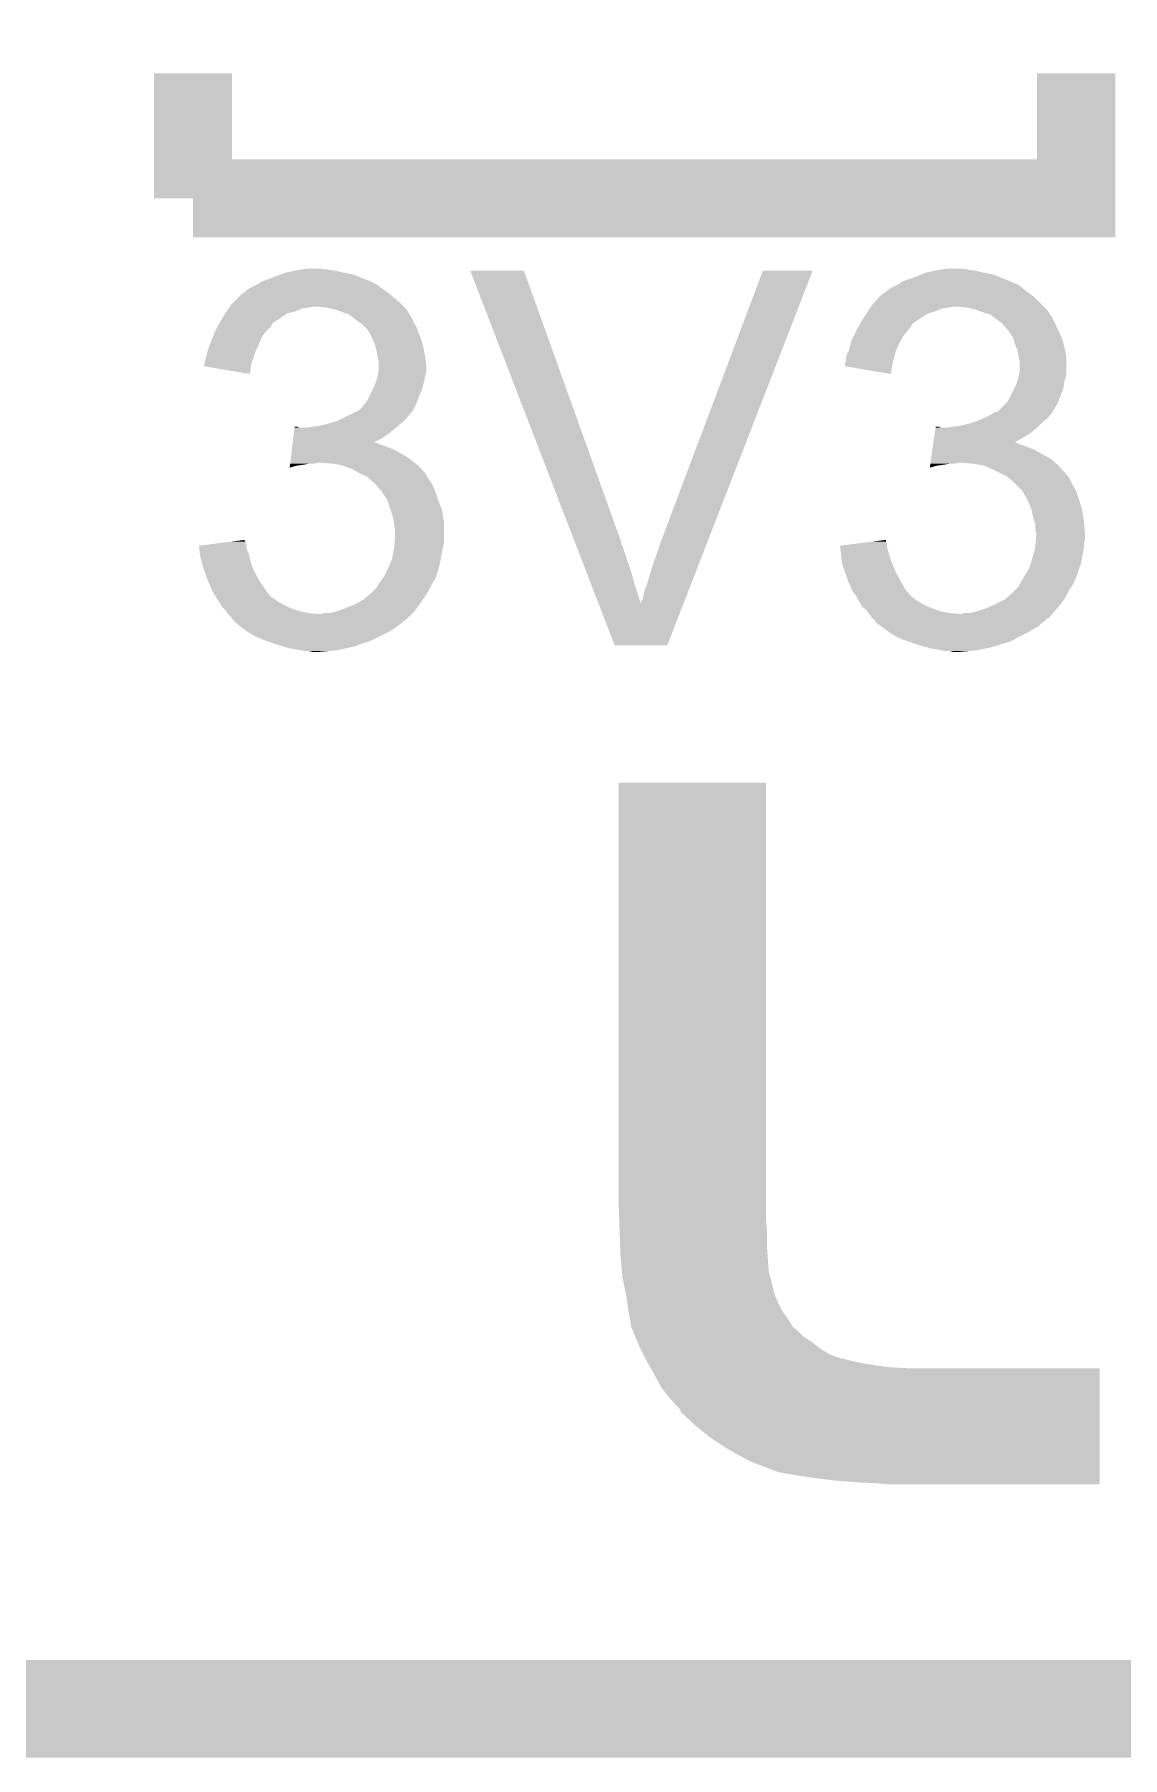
# Model space of a CAD drawing. Extents: x -0.06 to 0.95, y -0.15 to 2.11.
# Drawn here: x 0.1251 to 0.2366, y -0.155 to 0.0216 of the extents above; entities that cross this region are included whole.
import ezdxf

# ---------------------------------------------------------------- set-up
doc = ezdxf.new("R2010")
doc.units = 0
doc.layers.add('LORA_CLICK_V104_GKO', color=7, linetype='CONTINUOUS')
doc.layers.add('LORA_CLICK_V104_GTO', color=6, linetype='CONTINUOUS')

msp = doc.modelspace()

# ---------------------------------------------------------------- linework, layer by layer
at = {"layer": 'LORA_CLICK_V104_GKO'}
for points, const_width in [([(-0.05, -0.15), (0.85, -0.15), (0.95, -0.05)], 0.006), ([(-0.05, -0.15), (0.848, -0.15)], 0.01)]:
    msp.add_lwpolyline(points, dxfattribs=dict(at, const_width=const_width))
at = {"layer": 'LORA_CLICK_V104_GTO', "const_width": 0.008}
for points in [[(0.1414, 0.0048), (0.1414, 0.0176)], [(0.1414, 0.0048), (0.2319, 0.0048), (0.2319, 0.0176)]]:
    msp.add_lwpolyline(points, dxfattribs=at)
at = {"layer": 'LORA_CLICK_V104_GTO'}
for points in [[(0.1485, -0.0037), (0.1496, -0.0033), (0.15955, -0.0037), (0.15855, -0.0033)], [(0.1496, -0.0033), (0.15038, -0.003), (0.15855, -0.0033), (0.1578, -0.003)], [(0.15038, -0.003), (0.1509, -0.0028), (0.1578, -0.003), (0.1568, -0.0028)], [(0.1509, -0.0028), (0.1519, -0.0026), (0.1568, -0.0028), (0.1559, -0.0026)], [(0.1519, -0.0026), (0.1524, -0.0025), (0.1559, -0.0026), (0.1552, -0.0025)], [(0.1524, -0.0025), (0.1532, -0.0024), (0.1552, -0.0025), (0.1545, -0.0024)], [(0.18055, -0.0305), (0.1698, -0.0026), (0.1853, -0.0305), (0.1753, -0.0026)], [(0.1698, -0.0026), (0.1698, -0.0026), (0.1753, -0.0026), (0.1698, -0.0026)], [(0.1893, -0.0305), (0.1998, -0.0026), (0.19407, -0.0305), (0.2049, -0.0026)], [(0.1998, -0.0026), (0.1998, -0.0026), (0.2049, -0.0026), (0.1998, -0.0026)], [(0.2141, -0.0037), (0.2153, -0.0033), (0.22515, -0.0037), (0.22415, -0.0033)], [(0.2153, -0.0033), (0.21602, -0.003), (0.22415, -0.0033), (0.2234, -0.003)], [(0.21602, -0.003), (0.2165, -0.0028), (0.2234, -0.003), (0.2224, -0.0028)], [(0.2165, -0.0028), (0.2175, -0.0026), (0.2224, -0.0028), (0.2215, -0.0026)], [(0.2175, -0.0026), (0.218, -0.0025), (0.2215, -0.0026), (0.2208, -0.0025)], [(0.218, -0.0025), (0.2188, -0.0024), (0.2208, -0.0025), (0.2202, -0.0024)], [(0.1461, -0.0053), (0.1464, -0.005), (0.1619, -0.0053), (0.16154, -0.005)], [(0.1464, -0.005), (0.1466, -0.0049), (0.16154, -0.005), (0.16142, -0.0049)], [(0.1466, -0.0049), (0.1467, -0.0048), (0.16142, -0.0049), (0.1613, -0.0048)], [(0.1467, -0.0048), (0.1469, -0.0046), (0.1613, -0.0048), (0.161, -0.0046)], [(0.1469, -0.0046), (0.1472, -0.0044), (0.161, -0.0046), (0.1607, -0.0044)], [(0.1472, -0.0044), (0.148, -0.004), (0.1607, -0.0044), (0.1602, -0.004)], [(0.148, -0.004), (0.14817, -0.0039), (0.1602, -0.004), (0.1599, -0.0039)], [(0.14817, -0.0039), (0.14833, -0.0038), (0.1599, -0.0039), (0.1598, -0.0038)], [(0.14833, -0.0038), (0.1485, -0.0037), (0.1598, -0.0038), (0.15955, -0.0037)], [(0.21173, -0.0053), (0.212, -0.005), (0.2276, -0.0053), (0.22718, -0.005)], [(0.2121, -0.005), (0.2122, -0.0049), (0.22718, -0.005), (0.22704, -0.0049)], [(0.2122, -0.0049), (0.2124, -0.0048), (0.22704, -0.0049), (0.2269, -0.0048)], [(0.2124, -0.0048), (0.2126, -0.0046), (0.2269, -0.0048), (0.22665, -0.0046)], [(0.2126, -0.0046), (0.2129, -0.0044), (0.22665, -0.0046), (0.2264, -0.0044)], [(0.2129, -0.0044), (0.2137, -0.004), (0.2264, -0.0044), (0.2259, -0.004)], [(0.2137, -0.004), (0.21383, -0.0039), (0.2259, -0.004), (0.2255, -0.0039)], [(0.21383, -0.0039), (0.21397, -0.0038), (0.2255, -0.0039), (0.2255, -0.0038)], [(0.21397, -0.0038), (0.2141, -0.0037), (0.2254, -0.0038), (0.22515, -0.0037)], [(0.21397, -0.0038), (0.21397, -0.0038), (0.2255, -0.0038), (0.2254, -0.0038)], [(0.1445, -0.0073), (0.1447, -0.007), (0.15058, -0.0073), (0.151, -0.007)], [(0.1447, -0.007), (0.14483, -0.0068), (0.151, -0.007), (0.1518, -0.0068)], [(0.14483, -0.0068), (0.14503, -0.0065), (0.1518, -0.0068), (0.1525, -0.0065)], [(0.14503, -0.0065), (0.1451, -0.0064), (0.1525, -0.0065), (0.1532, -0.0064)], [(0.1451, -0.0064), (0.14517, -0.0063), (0.1532, -0.0064), (0.1537, -0.0063)], [(0.14517, -0.0063), (0.1453, -0.0061), (0.163, -0.0063), (0.1628, -0.0061)], [(0.1453, -0.0061), (0.1455, -0.0059), (0.1628, -0.0061), (0.1626, -0.0059)], [(0.1455, -0.0059), (0.1461, -0.0053), (0.1626, -0.0059), (0.1619, -0.0053)], [(0.1551, -0.0064), (0.1541, -0.0063), (0.1631, -0.0064), (0.163, -0.0063)], [(0.156, -0.0066), (0.1551, -0.0064), (0.1633, -0.0066), (0.1631, -0.0064)], [(0.1568, -0.0069), (0.156, -0.0066), (0.16347, -0.0069), (0.1633, -0.0066)], [(0.1574, -0.0071), (0.1568, -0.0069), (0.16358, -0.0071), (0.16347, -0.0069)], [(0.2102, -0.0073), (0.2104, -0.007), (0.21622, -0.0073), (0.2167, -0.007)], [(0.2104, -0.007), (0.21053, -0.0068), (0.2167, -0.007), (0.2174, -0.0068)], [(0.21053, -0.0068), (0.21073, -0.0065), (0.2174, -0.0068), (0.2181, -0.0065)], [(0.21073, -0.0065), (0.2108, -0.0064), (0.2181, -0.0065), (0.2188, -0.0064)], [(0.2108, -0.0064), (0.21087, -0.0063), (0.2188, -0.0064), (0.2193, -0.0063)], [(0.21087, -0.0063), (0.211, -0.0061), (0.2286, -0.0063), (0.2284, -0.0061)], [(0.211, -0.0061), (0.21173, -0.0053), (0.2284, -0.0061), (0.2276, -0.0053)], [(0.2208, -0.0064), (0.2198, -0.0063), (0.2287, -0.0064), (0.2286, -0.0063)], [(0.2216, -0.0066), (0.2208, -0.0064), (0.2289, -0.0066), (0.2287, -0.0064)], [(0.2224, -0.0069), (0.2216, -0.0066), (0.2291, -0.0069), (0.2289, -0.0066)], [(0.2231, -0.0071), (0.2224, -0.0069), (0.22923, -0.0071), (0.2291, -0.0069)], [(0.14347, -0.0093), (0.14367, -0.0088), (0.1485, -0.0093), (0.1489, -0.0088)], [(0.14367, -0.0088), (0.1438, -0.0085), (0.1489, -0.0088), (0.1492, -0.0085)], [(0.1438, -0.0085), (0.14386, -0.0084), (0.1492, -0.0085), (0.1493, -0.0084)], [(0.14386, -0.0084), (0.14403, -0.0081), (0.1493, -0.0084), (0.1495, -0.0081)], [(0.14403, -0.0081), (0.14409, -0.008), (0.1495, -0.0081), (0.1495, -0.008)], [(0.14409, -0.008), (0.14438, -0.0075), (0.1495, -0.008), (0.1503, -0.0075)], [(0.14438, -0.0075), (0.1445, -0.0073), (0.1503, -0.0075), (0.15058, -0.0073)], [(0.1579, -0.0075), (0.1574, -0.0071), (0.1638, -0.0075), (0.16358, -0.0071)], [(0.15803, -0.0076), (0.1579, -0.0075), (0.1639, -0.0076), (0.1638, -0.0075)], [(0.1583, -0.0078), (0.15803, -0.0076), (0.16397, -0.0078), (0.1639, -0.0076)], [(0.15845, -0.0079), (0.1583, -0.0078), (0.164, -0.0079), (0.16397, -0.0078)], [(0.1586, -0.008), (0.15845, -0.0079), (0.16406, -0.008), (0.164, -0.0079)], [(0.159, -0.0084), (0.1586, -0.008), (0.1643, -0.0084), (0.16406, -0.008)], [(0.1593, -0.0087), (0.159, -0.0084), (0.1644, -0.0087), (0.1643, -0.0084)], [(0.15947, -0.009), (0.1593, -0.0087), (0.1645, -0.009), (0.1644, -0.0087)], [(0.2091, -0.0093), (0.20935, -0.0088), (0.2142, -0.0093), (0.2146, -0.0088)], [(0.20935, -0.0088), (0.2095, -0.0085), (0.2146, -0.0088), (0.21482, -0.0085)], [(0.2095, -0.0085), (0.20956, -0.0084), (0.21482, -0.0085), (0.2149, -0.0084)], [(0.20956, -0.0084), (0.20973, -0.0081), (0.2149, -0.0084), (0.2151, -0.0081)], [(0.20973, -0.0081), (0.20979, -0.008), (0.2151, -0.0081), (0.2152, -0.008)], [(0.20979, -0.008), (0.21008, -0.0075), (0.2152, -0.008), (0.2159, -0.0075)], [(0.21008, -0.0075), (0.2102, -0.0073), (0.2159, -0.0075), (0.21622, -0.0073)], [(0.2236, -0.0075), (0.2231, -0.0071), (0.2295, -0.0075), (0.22923, -0.0071)], [(0.22373, -0.0076), (0.2236, -0.0075), (0.2295, -0.0076), (0.2295, -0.0075)], [(0.224, -0.0078), (0.22373, -0.0076), (0.22963, -0.0078), (0.2295, -0.0076)], [(0.22415, -0.0079), (0.224, -0.0078), (0.2297, -0.0079), (0.22963, -0.0078)], [(0.2243, -0.008), (0.22415, -0.0079), (0.22974, -0.008), (0.2297, -0.0079)], [(0.22464, -0.0084), (0.2243, -0.008), (0.2299, -0.0084), (0.22974, -0.008)], [(0.2249, -0.0087), (0.22464, -0.0084), (0.23005, -0.0087), (0.2299, -0.0084)], [(0.22511, -0.009), (0.2249, -0.0087), (0.2302, -0.009), (0.23005, -0.0087)], [(0.1429, -0.0108), (0.14319, -0.01), (0.14784, -0.0108), (0.1482, -0.01)], [(0.14319, -0.01), (0.1433, -0.0097), (0.1482, -0.01), (0.14833, -0.0097)], [(0.1433, -0.0097), (0.14347, -0.0093), (0.14833, -0.0097), (0.1485, -0.0093)], [(0.1597, -0.0094), (0.15947, -0.009), (0.16467, -0.0094), (0.1645, -0.009)], [(0.15983, -0.0097), (0.1597, -0.0094), (0.1648, -0.0097), (0.16467, -0.0094)], [(0.16, -0.0101), (0.15983, -0.0097), (0.1649, -0.0101), (0.1648, -0.0097)], [(0.16011, -0.0105), (0.16, -0.0101), (0.165, -0.0105), (0.1649, -0.0101)], [(0.1602, -0.0108), (0.16011, -0.0105), (0.16506, -0.0108), (0.165, -0.0105)], [(0.2086, -0.0108), (0.20882, -0.01), (0.21344, -0.0108), (0.2138, -0.01)], [(0.20882, -0.01), (0.2089, -0.0097), (0.2138, -0.01), (0.21397, -0.0097)], [(0.2089, -0.0097), (0.2091, -0.0093), (0.21397, -0.0097), (0.2142, -0.0093)], [(0.2254, -0.0094), (0.22511, -0.009), (0.23037, -0.0094), (0.2302, -0.009)], [(0.22549, -0.0097), (0.2254, -0.0094), (0.2305, -0.0097), (0.23037, -0.0094)], [(0.2256, -0.0101), (0.22549, -0.0097), (0.2306, -0.0101), (0.2305, -0.0097)], [(0.22577, -0.0105), (0.2256, -0.0101), (0.2307, -0.0105), (0.2306, -0.0101)], [(0.2259, -0.0108), (0.22577, -0.0105), (0.23076, -0.0108), (0.2307, -0.0105)], [(0.1425, -0.0123), (0.1426, -0.0121), (0.14735, -0.0123), (0.14738, -0.0121)], [(0.1425, -0.0124), (0.1425, -0.0123), (0.14733, -0.0124), (0.14735, -0.0123)], [(0.1426, -0.0119), (0.1427, -0.0116), (0.14744, -0.0119), (0.14755, -0.0116)], [(0.1426, -0.012), (0.1426, -0.0119), (0.1474, -0.012), (0.14744, -0.0119)], [(0.1426, -0.0121), (0.1426, -0.012), (0.14738, -0.0121), (0.1474, -0.012)], [(0.1427, -0.0116), (0.14288, -0.0109), (0.14755, -0.0116), (0.1478, -0.0109)], [(0.14288, -0.0109), (0.1429, -0.0108), (0.1478, -0.0109), (0.14784, -0.0108)], [(0.1603, -0.0114), (0.1602, -0.0108), (0.16518, -0.0114), (0.16506, -0.0108)], [(0.16032, -0.0115), (0.1603, -0.0114), (0.1652, -0.0115), (0.16518, -0.0114)], [(0.1604, -0.0119), (0.16032, -0.0115), (0.16524, -0.0119), (0.1652, -0.0115)], [(0.1604, -0.0124), (0.1604, -0.0119), (0.1653, -0.0124), (0.16524, -0.0119)], [(0.2082, -0.0121), (0.20825, -0.012), (0.21308, -0.0121), (0.2131, -0.012)], [(0.2082, -0.0124), (0.2082, -0.0121), (0.21303, -0.0124), (0.21308, -0.0121)], [(0.20825, -0.012), (0.2083, -0.0119), (0.2131, -0.012), (0.21313, -0.0119)], [(0.2083, -0.0116), (0.2084, -0.0112), (0.21321, -0.0116), (0.21332, -0.0112)], [(0.2083, -0.0119), (0.2083, -0.0116), (0.21313, -0.0119), (0.21321, -0.0116)], [(0.2084, -0.0112), (0.20855, -0.0109), (0.21332, -0.0112), (0.2134, -0.0109)], [(0.20855, -0.0109), (0.2086, -0.0108), (0.2134, -0.0109), (0.21344, -0.0108)], [(0.226, -0.0114), (0.2259, -0.0108), (0.23088, -0.0114), (0.23076, -0.0108)], [(0.22602, -0.0115), (0.226, -0.0114), (0.2309, -0.0115), (0.23088, -0.0114)], [(0.2261, -0.0119), (0.22602, -0.0115), (0.2309, -0.0119), (0.2309, -0.0115)], [(0.2261, -0.0129), (0.2261, -0.0119), (0.2309, -0.0129), (0.2309, -0.0119)], [(0.1472, -0.0132), (0.1425, -0.0124), (0.1472, -0.0132), (0.14733, -0.0124)], [(0.16, -0.0144), (0.16017, -0.0139), (0.16496, -0.0144), (0.1651, -0.0139)], [(0.16017, -0.0139), (0.1603, -0.0135), (0.1651, -0.0139), (0.16517, -0.0135)], [(0.1603, -0.0135), (0.16033, -0.0133), (0.16517, -0.0135), (0.1652, -0.0133)], [(0.16033, -0.0133), (0.1604, -0.0129), (0.1652, -0.0133), (0.1653, -0.0129)], [(0.1604, -0.0129), (0.1604, -0.0124), (0.1653, -0.0129), (0.1653, -0.0124)], [(0.2129, -0.0132), (0.2082, -0.0124), (0.2129, -0.0132), (0.21303, -0.0124)], [(0.2257, -0.0144), (0.22587, -0.0139), (0.23063, -0.0144), (0.2307, -0.0139)], [(0.22587, -0.0139), (0.226, -0.0135), (0.2307, -0.0139), (0.23083, -0.0135)], [(0.226, -0.0135), (0.22603, -0.0133), (0.23083, -0.0135), (0.2309, -0.0133)], [(0.22603, -0.0133), (0.2261, -0.0129), (0.2309, -0.0133), (0.2309, -0.0129)], [(0.1592, -0.016), (0.1599, -0.0146), (0.16437, -0.016), (0.1649, -0.0146)], [(0.1599, -0.0146), (0.16, -0.0144), (0.1649, -0.0146), (0.16496, -0.0144)], [(0.2249, -0.016), (0.2256, -0.0146), (0.23008, -0.016), (0.2306, -0.0146)], [(0.2256, -0.0146), (0.2257, -0.0144), (0.2306, -0.0146), (0.23063, -0.0144)], [(0.1568, -0.0177), (0.1576, -0.0173), (0.1633, -0.0177), (0.1636, -0.0173)], [(0.1576, -0.0173), (0.158, -0.0171), (0.1636, -0.0173), (0.1638, -0.0171)], [(0.1581, -0.0171), (0.15825, -0.017), (0.1638, -0.0171), (0.1639, -0.017)], [(0.15825, -0.017), (0.1584, -0.0169), (0.1639, -0.017), (0.16395, -0.0169)], [(0.1584, -0.0169), (0.1588, -0.0165), (0.16395, -0.0169), (0.16415, -0.0165)], [(0.1588, -0.0165), (0.15904, -0.0162), (0.16415, -0.0165), (0.1643, -0.0162)], [(0.15904, -0.0162), (0.1592, -0.016), (0.1643, -0.0162), (0.16437, -0.016)], [(0.22247, -0.0177), (0.2227, -0.0176), (0.229, -0.0177), (0.22908, -0.0176)], [(0.2227, -0.0176), (0.22324, -0.0173), (0.22908, -0.0176), (0.2293, -0.0173)], [(0.22324, -0.0173), (0.2236, -0.0171), (0.2293, -0.0173), (0.2295, -0.0171)], [(0.2238, -0.0171), (0.2239, -0.017), (0.2295, -0.0171), (0.2295, -0.017)], [(0.2239, -0.017), (0.2247, -0.0162), (0.2295, -0.017), (0.23, -0.0162)], [(0.2247, -0.0162), (0.2249, -0.016), (0.23, -0.0162), (0.23008, -0.016)], [(0.15167, -0.0197), (0.15173, -0.0192), (0.1609, -0.0197), (0.1616, -0.0192)], [(0.15173, -0.0192), (0.15179, -0.0187), (0.1616, -0.0192), (0.16218, -0.0187)], [(0.15179, -0.0187), (0.1518, -0.0186), (0.1523, -0.0187), (0.1521, -0.0186)], [(0.1518, -0.0186), (0.1518, -0.0186), (0.1521, -0.0186), (0.1518, -0.0186)], [(0.153, -0.0187), (0.1537, -0.0186), (0.16218, -0.0187), (0.1623, -0.0186)], [(0.1537, -0.0186), (0.1544, -0.0185), (0.1623, -0.0186), (0.16242, -0.0185)], [(0.1544, -0.0185), (0.1552, -0.0183), (0.16242, -0.0185), (0.16266, -0.0183)], [(0.1552, -0.0183), (0.15587, -0.0181), (0.16266, -0.0183), (0.1629, -0.0181)], [(0.15587, -0.0181), (0.1562, -0.018), (0.1629, -0.0181), (0.163, -0.018)], [(0.1562, -0.018), (0.1568, -0.0177), (0.163, -0.018), (0.1633, -0.0177)], [(0.21734, -0.0197), (0.21741, -0.0192), (0.2265, -0.0197), (0.2273, -0.0192)], [(0.21741, -0.0192), (0.21749, -0.0187), (0.2273, -0.0192), (0.22788, -0.0187)], [(0.21749, -0.0187), (0.2175, -0.0186), (0.218, -0.0187), (0.2178, -0.0186)], [(0.2175, -0.0186), (0.2175, -0.0186), (0.2178, -0.0186), (0.2175, -0.0186)], [(0.2187, -0.0187), (0.2193, -0.0186), (0.22788, -0.0187), (0.228, -0.0186)], [(0.2193, -0.0186), (0.22, -0.0185), (0.228, -0.0186), (0.2281, -0.0185)], [(0.22, -0.0185), (0.2209, -0.0183), (0.2281, -0.0185), (0.2283, -0.0183)], [(0.2209, -0.0183), (0.2215, -0.0181), (0.2283, -0.0183), (0.2285, -0.0181)], [(0.2215, -0.0181), (0.2218, -0.018), (0.2285, -0.0181), (0.22862, -0.018)], [(0.2218, -0.018), (0.22247, -0.0177), (0.22862, -0.018), (0.229, -0.0177)], [(0.15147, -0.0214), (0.15153, -0.0209), (0.1628, -0.0214), (0.1619, -0.0209)], [(0.15153, -0.0209), (0.15156, -0.0206), (0.1619, -0.0209), (0.1611, -0.0206)], [(0.15156, -0.0206), (0.15159, -0.0204), (0.1611, -0.0206), (0.1605, -0.0204)], [(0.15159, -0.0204), (0.15161, -0.0202), (0.1605, -0.0204), (0.1601, -0.0202)], [(0.15161, -0.0202), (0.15167, -0.0197), (0.1599, -0.0202), (0.1609, -0.0197)], [(0.15161, -0.0202), (0.15161, -0.0202), (0.1601, -0.0202), (0.1599, -0.0202)], [(0.21703, -0.0219), (0.21717, -0.0209), (0.2293, -0.0219), (0.2275, -0.0209)], [(0.21717, -0.0209), (0.21721, -0.0206), (0.2275, -0.0209), (0.2267, -0.0206)], [(0.21721, -0.0206), (0.21724, -0.0204), (0.2267, -0.0206), (0.2261, -0.0204)], [(0.21724, -0.0204), (0.21727, -0.0202), (0.2261, -0.0204), (0.2257, -0.0202)], [(0.21727, -0.0202), (0.21734, -0.0197), (0.2256, -0.0202), (0.2265, -0.0197)], [(0.21727, -0.0202), (0.21727, -0.0202), (0.2257, -0.0202), (0.2256, -0.0202)], [(0.1513, -0.0228), (0.15132, -0.0226), (0.1513, -0.0228), (0.152, -0.0226)], [(0.15132, -0.0226), (0.15134, -0.0225), (0.152, -0.0226), (0.1527, -0.0225)], [(0.15134, -0.0225), (0.15135, -0.0224), (0.1527, -0.0225), (0.1532, -0.0224)], [(0.15135, -0.0224), (0.15136, -0.0223), (0.1537, -0.0224), (0.1541, -0.0223)], [(0.15136, -0.0223), (0.15141, -0.0219), (0.16411, -0.0223), (0.1636, -0.0219)], [(0.15141, -0.0219), (0.15147, -0.0214), (0.1636, -0.0219), (0.1628, -0.0214)], [(0.1558, -0.0224), (0.1546, -0.0223), (0.16424, -0.0224), (0.16411, -0.0223)], [(0.1568, -0.0226), (0.1558, -0.0224), (0.1645, -0.0226), (0.16424, -0.0224)], [(0.1578, -0.023), (0.1568, -0.0226), (0.16486, -0.023), (0.1645, -0.0226)], [(0.2169, -0.0228), (0.21693, -0.0226), (0.2169, -0.0228), (0.2176, -0.0226)], [(0.21693, -0.0226), (0.21694, -0.0225), (0.2176, -0.0226), (0.2183, -0.0225)], [(0.21694, -0.0225), (0.21696, -0.0224), (0.2183, -0.0225), (0.2189, -0.0224)], [(0.21696, -0.0224), (0.21697, -0.0223), (0.2194, -0.0224), (0.2198, -0.0223)], [(0.21697, -0.0223), (0.21703, -0.0219), (0.22976, -0.0223), (0.2293, -0.0219)], [(0.2214, -0.0224), (0.2203, -0.0223), (0.22987, -0.0224), (0.22976, -0.0223)], [(0.2225, -0.0226), (0.2214, -0.0224), (0.2301, -0.0226), (0.22987, -0.0224)], [(0.2234, -0.023), (0.2225, -0.0226), (0.23046, -0.023), (0.2301, -0.0226)], [(0.1585, -0.0234), (0.1578, -0.023), (0.16521, -0.0234), (0.16486, -0.023)], [(0.15873, -0.0235), (0.1585, -0.0234), (0.1653, -0.0235), (0.16521, -0.0234)], [(0.15897, -0.0236), (0.15873, -0.0235), (0.1653, -0.0236), (0.1653, -0.0235)], [(0.1592, -0.0237), (0.15897, -0.0236), (0.16537, -0.0237), (0.1653, -0.0236)], [(0.1596, -0.0241), (0.1592, -0.0237), (0.16563, -0.0241), (0.16537, -0.0237)], [(0.1599, -0.0243), (0.1596, -0.0241), (0.16577, -0.0243), (0.16563, -0.0241)], [(0.16, -0.0244), (0.1599, -0.0243), (0.16583, -0.0244), (0.16577, -0.0243)], [(0.16009, -0.0245), (0.16, -0.0244), (0.1659, -0.0245), (0.16583, -0.0244)], [(0.1607, -0.0252), (0.16009, -0.0245), (0.1662, -0.0252), (0.1659, -0.0245)], [(0.2244, -0.0235), (0.2234, -0.023), (0.2309, -0.0235), (0.23046, -0.023)], [(0.2246, -0.0236), (0.2244, -0.0235), (0.231, -0.0236), (0.2309, -0.0235)], [(0.2248, -0.0237), (0.2246, -0.0236), (0.23107, -0.0237), (0.231, -0.0236)], [(0.22505, -0.0239), (0.2248, -0.0237), (0.2312, -0.0239), (0.23107, -0.0237)], [(0.2253, -0.0241), (0.22505, -0.0239), (0.2313, -0.0241), (0.2312, -0.0239)], [(0.2257, -0.0245), (0.2253, -0.0241), (0.2315, -0.0245), (0.2313, -0.0241)], [(0.2264, -0.0252), (0.2257, -0.0245), (0.2319, -0.0252), (0.2315, -0.0245)], [(0.1613, -0.0261), (0.1607, -0.0252), (0.1665, -0.0261), (0.1662, -0.0252)], [(0.16163, -0.0271), (0.1613, -0.0261), (0.1669, -0.0271), (0.1665, -0.0261)], [(0.2269, -0.0261), (0.2264, -0.0252), (0.2322, -0.0261), (0.2319, -0.0252)], [(0.2273, -0.027), (0.2269, -0.0261), (0.23247, -0.027), (0.2322, -0.0261)], [(0.1619, -0.0279), (0.16163, -0.0271), (0.16703, -0.0279), (0.1669, -0.0271)], [(0.16196, -0.0283), (0.1619, -0.0279), (0.1671, -0.0283), (0.16703, -0.0279)], [(0.22732, -0.0271), (0.2273, -0.027), (0.2325, -0.0271), (0.23247, -0.027)], [(0.2275, -0.0279), (0.22732, -0.0271), (0.23263, -0.0279), (0.2325, -0.0271)], [(0.22761, -0.0283), (0.2275, -0.0279), (0.2327, -0.0283), (0.23263, -0.0279)], [(0.162, -0.0286), (0.16196, -0.0283), (0.1671, -0.0286), (0.1671, -0.0283)], [(0.1621, -0.0292), (0.162, -0.0286), (0.1671, -0.0292), (0.1671, -0.0286)], [(0.16204, -0.0305), (0.1621, -0.0298), (0.1671, -0.0305), (0.1671, -0.0298)], [(0.1621, -0.0298), (0.1621, -0.0292), (0.1671, -0.0298), (0.1671, -0.0292)], [(0.2277, -0.0286), (0.22761, -0.0283), (0.23272, -0.0286), (0.2327, -0.0283)], [(0.2277, -0.0292), (0.2277, -0.0286), (0.23276, -0.0292), (0.23272, -0.0286)], [(0.2278, -0.0295), (0.2277, -0.0292), (0.23279, -0.0295), (0.23276, -0.0292)], [(0.22777, -0.0302), (0.2278, -0.0298), (0.2328, -0.0302), (0.2328, -0.0298)], [(0.2278, -0.0297), (0.2278, -0.0295), (0.2328, -0.0297), (0.23279, -0.0295)], [(0.2278, -0.0298), (0.2278, -0.0297), (0.2328, -0.0298), (0.2328, -0.0297)], [(0.142, -0.0308), (0.14357, -0.0306), (0.14687, -0.0308), (0.1468, -0.0306)], [(0.14201, -0.0309), (0.142, -0.0308), (0.1469, -0.0309), (0.14687, -0.0308)], [(0.14204, -0.0312), (0.14201, -0.0309), (0.1469, -0.0312), (0.1469, -0.0309)], [(0.14209, -0.0316), (0.14204, -0.0312), (0.1471, -0.0316), (0.1469, -0.0312)], [(0.1421, -0.0317), (0.14209, -0.0316), (0.14712, -0.0317), (0.1471, -0.0316)], [(0.14228, -0.0325), (0.1421, -0.0317), (0.1473, -0.0325), (0.14712, -0.0317)], [(0.14357, -0.0306), (0.14514, -0.0304), (0.1468, -0.0306), (0.1468, -0.0304)], [(0.14514, -0.0304), (0.14592, -0.0303), (0.1468, -0.0304), (0.1467, -0.0303)], [(0.14592, -0.0303), (0.1467, -0.0302), (0.1467, -0.0303), (0.1467, -0.0302)], [(0.16182, -0.032), (0.162, -0.031), (0.1668, -0.032), (0.167, -0.031)], [(0.162, -0.031), (0.16204, -0.0305), (0.167, -0.031), (0.1671, -0.0305)], [(0.18063, -0.0307), (0.18055, -0.0305), (0.1853, -0.0307), (0.1853, -0.0305)], [(0.18067, -0.0308), (0.18063, -0.0307), (0.1854, -0.0308), (0.1853, -0.0307)], [(0.18171, -0.0335), (0.18067, -0.0308), (0.1863, -0.0335), (0.1854, -0.0308)], [(0.1885, -0.0328), (0.1889, -0.0317), (0.19318, -0.0328), (0.19361, -0.0317)], [(0.1889, -0.0317), (0.1893, -0.0305), (0.19361, -0.0317), (0.19407, -0.0305)], [(0.2077, -0.0308), (0.20927, -0.0306), (0.2125, -0.0308), (0.2125, -0.0306)], [(0.20771, -0.0309), (0.2077, -0.0308), (0.2125, -0.0309), (0.2125, -0.0308)], [(0.20775, -0.0312), (0.20771, -0.0309), (0.2126, -0.0312), (0.2125, -0.0309)], [(0.20779, -0.0316), (0.20775, -0.0312), (0.2127, -0.0316), (0.2126, -0.0312)], [(0.20789, -0.0325), (0.20779, -0.0316), (0.213, -0.0325), (0.2127, -0.0316)], [(0.20927, -0.0306), (0.21084, -0.0304), (0.2125, -0.0306), (0.2124, -0.0304)], [(0.21084, -0.0304), (0.2124, -0.0302), (0.2124, -0.0304), (0.2124, -0.0302)], [(0.22743, -0.032), (0.2277, -0.031), (0.2325, -0.032), (0.2327, -0.031)], [(0.2277, -0.031), (0.22774, -0.0305), (0.2327, -0.031), (0.2327, -0.0305)], [(0.22774, -0.0305), (0.22777, -0.0302), (0.2327, -0.0305), (0.2328, -0.0302)], [(0.1423, -0.0326), (0.14228, -0.0325), (0.14734, -0.0326), (0.1473, -0.0325)], [(0.1426, -0.0335), (0.1423, -0.0326), (0.1477, -0.0335), (0.14734, -0.0326)], [(0.1428, -0.0341), (0.1426, -0.0335), (0.14803, -0.0341), (0.1477, -0.0335)], [(0.161, -0.0339), (0.1614, -0.0331), (0.16633, -0.0339), (0.16656, -0.0331)], [(0.1614, -0.0331), (0.1616, -0.0326), (0.16656, -0.0331), (0.1667, -0.0326)], [(0.1616, -0.0326), (0.1618, -0.0321), (0.1667, -0.0326), (0.16678, -0.0321)], [(0.1618, -0.0321), (0.16182, -0.032), (0.16678, -0.0321), (0.1668, -0.032)], [(0.18213, -0.0346), (0.18171, -0.0335), (0.1866, -0.0346), (0.1863, -0.0335)], [(0.1879, -0.0348), (0.1885, -0.0328), (0.19241, -0.0348), (0.19318, -0.0328)], [(0.2079, -0.0326), (0.20789, -0.0325), (0.21304, -0.0326), (0.213, -0.0325)], [(0.2082, -0.0335), (0.2079, -0.0326), (0.2134, -0.0335), (0.21304, -0.0326)], [(0.2084, -0.0341), (0.2082, -0.0335), (0.21373, -0.0341), (0.2134, -0.0335)], [(0.2266, -0.0339), (0.2271, -0.0331), (0.23194, -0.0339), (0.23222, -0.0331)], [(0.2271, -0.0331), (0.22725, -0.0326), (0.23222, -0.0331), (0.2324, -0.0326)], [(0.22725, -0.0326), (0.2274, -0.0321), (0.2324, -0.0326), (0.23248, -0.0321)], [(0.2274, -0.0321), (0.22743, -0.032), (0.23248, -0.0321), (0.2325, -0.032)], [(0.14293, -0.0344), (0.1428, -0.0341), (0.1482, -0.0344), (0.14803, -0.0341)], [(0.14331, -0.0353), (0.14293, -0.0344), (0.1488, -0.0353), (0.1482, -0.0344)], [(0.1434, -0.0355), (0.14331, -0.0353), (0.14895, -0.0355), (0.1488, -0.0353)], [(0.1598, -0.0355), (0.16, -0.0353), (0.16547, -0.0355), (0.1656, -0.0353)], [(0.16, -0.0353), (0.1602, -0.0351), (0.1656, -0.0353), (0.1657, -0.0351)], [(0.1602, -0.0351), (0.16044, -0.0347), (0.1657, -0.0351), (0.1659, -0.0347)], [(0.16044, -0.0347), (0.1605, -0.0346), (0.1659, -0.0347), (0.16596, -0.0346)], [(0.1605, -0.0346), (0.16093, -0.034), (0.16596, -0.0346), (0.1663, -0.034)], [(0.16093, -0.034), (0.161, -0.0339), (0.1663, -0.034), (0.16633, -0.0339)], [(0.18298, -0.03679), (0.18213, -0.0346), (0.1873, -0.03679), (0.1866, -0.0346)], [(0.1876, -0.0356), (0.1879, -0.0348), (0.19209, -0.0356), (0.19241, -0.0348)], [(0.20891, -0.0353), (0.2084, -0.0341), (0.2144, -0.0353), (0.21373, -0.0341)], [(0.209, -0.0355), (0.20891, -0.0353), (0.21457, -0.0355), (0.2144, -0.0353)], [(0.2255, -0.0355), (0.2257, -0.0353), (0.2311, -0.0355), (0.2312, -0.0353)], [(0.2257, -0.0353), (0.2259, -0.0351), (0.2312, -0.0353), (0.23133, -0.0351)], [(0.2259, -0.0351), (0.22614, -0.0347), (0.23133, -0.0351), (0.2316, -0.0347)], [(0.22614, -0.0347), (0.2262, -0.0346), (0.2316, -0.0347), (0.23164, -0.0346)], [(0.2262, -0.0346), (0.22654, -0.034), (0.23164, -0.0346), (0.2319, -0.034)], [(0.22654, -0.034), (0.2266, -0.0339), (0.2319, -0.034), (0.23194, -0.0339)], [(0.1437, -0.036), (0.1434, -0.0355), (0.14933, -0.036), (0.14895, -0.0355)], [(0.14377, -0.0361), (0.1437, -0.036), (0.1494, -0.0361), (0.14933, -0.036)], [(0.1439, -0.0363), (0.14377, -0.0361), (0.1498, -0.0363), (0.1495, -0.0361)], [(0.14377, -0.0361), (0.14377, -0.0361), (0.1495, -0.0361), (0.1494, -0.0361)], [(0.1441, -0.0366), (0.1439, -0.0363), (0.1502, -0.0366), (0.1498, -0.0363)], [(0.1444, -0.0371), (0.1441, -0.0366), (0.1512, -0.0371), (0.1502, -0.0366)], [(0.157, -0.0372), (0.158, -0.0368), (0.16431, -0.0372), (0.1646, -0.0368)], [(0.158, -0.0368), (0.1589, -0.0363), (0.1646, -0.0368), (0.16496, -0.0363)], [(0.1589, -0.0363), (0.15912, -0.0361), (0.16496, -0.0363), (0.1651, -0.0361)], [(0.15912, -0.0361), (0.1598, -0.0355), (0.1651, -0.0361), (0.16547, -0.0355)], [(0.1846, -0.041), (0.18298, -0.03679), (0.19, -0.041), (0.19163, -0.03679)], [(0.1873, -0.0366), (0.1875, -0.0362), (0.19171, -0.0366), (0.19186, -0.0362)], [(0.1873, -0.03679), (0.1873, -0.0366), (0.19163, -0.03679), (0.19171, -0.0366)], [(0.1875, -0.0362), (0.1876, -0.0356), (0.19186, -0.0362), (0.19209, -0.0356)], [(0.2094, -0.036), (0.209, -0.0355), (0.21501, -0.036), (0.21457, -0.0355)], [(0.20945, -0.0361), (0.2094, -0.036), (0.2151, -0.0361), (0.21501, -0.036)], [(0.20955, -0.0363), (0.20945, -0.0361), (0.2154, -0.0363), (0.2152, -0.0361)], [(0.20945, -0.0361), (0.20945, -0.0361), (0.2152, -0.0361), (0.2151, -0.0361)], [(0.2097, -0.0366), (0.20955, -0.0363), (0.2159, -0.0366), (0.2154, -0.0363)], [(0.20988, -0.0369), (0.2097, -0.0366), (0.2164, -0.0369), (0.2159, -0.0366)], [(0.21, -0.0371), (0.20988, -0.0369), (0.21687, -0.0371), (0.2164, -0.0369)], [(0.2227, -0.0372), (0.2236, -0.0368), (0.22996, -0.0372), (0.2303, -0.0368)], [(0.2236, -0.0368), (0.2246, -0.0363), (0.2303, -0.0368), (0.23066, -0.0363)], [(0.2246, -0.0363), (0.22482, -0.0361), (0.23066, -0.0363), (0.2308, -0.0361)], [(0.22482, -0.0361), (0.2255, -0.0355), (0.2308, -0.0361), (0.2311, -0.0355)], [(0.1445, -0.0372), (0.1444, -0.0371), (0.1514, -0.0372), (0.1512, -0.0371)], [(0.1447, -0.0374), (0.1445, -0.0372), (0.152, -0.0374), (0.1514, -0.0372)], [(0.14477, -0.0375), (0.1447, -0.0374), (0.1523, -0.0375), (0.152, -0.0374)], [(0.14492, -0.0377), (0.14477, -0.0375), (0.1532, -0.0377), (0.1523, -0.0375)], [(0.145, -0.0378), (0.14492, -0.0377), (0.1542, -0.0378), (0.1532, -0.0377)], [(0.1453, -0.0381), (0.145, -0.0378), (0.1635, -0.0381), (0.1638, -0.0378)], [(0.1454, -0.0383), (0.1453, -0.0381), (0.1633, -0.0383), (0.1635, -0.0381)], [(0.1456, -0.0385), (0.1454, -0.0383), (0.163, -0.0385), (0.1633, -0.0383)], [(0.1458, -0.0387), (0.1456, -0.0385), (0.1628, -0.0387), (0.163, -0.0385)], [(0.1464, -0.0392), (0.1458, -0.0387), (0.16213, -0.0392), (0.1628, -0.0387)], [(0.1545, -0.0378), (0.1548, -0.0377), (0.1638, -0.0378), (0.1639, -0.0377)], [(0.1554, -0.0377), (0.1562, -0.0375), (0.1639, -0.0377), (0.1641, -0.0375)], [(0.1562, -0.0375), (0.157, -0.0372), (0.1641, -0.0375), (0.16431, -0.0372)], [(0.21013, -0.0372), (0.21, -0.0371), (0.2171, -0.0372), (0.21687, -0.0371)], [(0.2104, -0.0374), (0.21013, -0.0372), (0.21763, -0.0374), (0.2171, -0.0372)], [(0.21047, -0.0375), (0.2104, -0.0374), (0.2179, -0.0375), (0.21763, -0.0374)], [(0.21063, -0.0377), (0.21047, -0.0375), (0.2189, -0.0377), (0.2179, -0.0375)], [(0.2107, -0.0378), (0.21063, -0.0377), (0.2199, -0.0378), (0.2189, -0.0377)], [(0.2109, -0.0381), (0.2107, -0.0378), (0.22919, -0.0381), (0.22944, -0.0378)], [(0.211, -0.0382), (0.2109, -0.0381), (0.2291, -0.0382), (0.22919, -0.0381)], [(0.2113, -0.0385), (0.211, -0.0382), (0.2287, -0.0385), (0.229, -0.0382)], [(0.211, -0.0382), (0.211, -0.0382), (0.229, -0.0382), (0.2291, -0.0382)], [(0.2114, -0.0386), (0.2113, -0.0385), (0.22855, -0.0386), (0.2287, -0.0385)], [(0.2114, -0.0387), (0.2114, -0.0386), (0.2284, -0.0387), (0.22855, -0.0386)], [(0.21182, -0.039), (0.2114, -0.0387), (0.2281, -0.039), (0.2284, -0.0387)], [(0.2202, -0.0378), (0.2204, -0.0377), (0.22944, -0.0378), (0.22953, -0.0377)], [(0.221, -0.0377), (0.2218, -0.0375), (0.22953, -0.0377), (0.2297, -0.0375)], [(0.2218, -0.0375), (0.2227, -0.0372), (0.2297, -0.0375), (0.22996, -0.0372)], [(0.14654, -0.0393), (0.1464, -0.0392), (0.162, -0.0393), (0.16213, -0.0392)], [(0.14696, -0.0396), (0.14654, -0.0393), (0.1615, -0.0396), (0.162, -0.0393)], [(0.1471, -0.0397), (0.14696, -0.0396), (0.1613, -0.0397), (0.1615, -0.0396)], [(0.1478, -0.0401), (0.1471, -0.0397), (0.1605, -0.0401), (0.1613, -0.0397)], [(0.1485, -0.0404), (0.1478, -0.0401), (0.1599, -0.0404), (0.1605, -0.0401)], [(0.14906, -0.0406), (0.1485, -0.0404), (0.1595, -0.0406), (0.1599, -0.0404)], [(0.14962, -0.0408), (0.14906, -0.0406), (0.1588, -0.0408), (0.1595, -0.0406)], [(0.21266, -0.0396), (0.21182, -0.039), (0.2271, -0.0396), (0.2281, -0.039)], [(0.2128, -0.0397), (0.21266, -0.0396), (0.2269, -0.0397), (0.2271, -0.0396)], [(0.2134, -0.0401), (0.2128, -0.0397), (0.2261, -0.0401), (0.2269, -0.0397)], [(0.21363, -0.0402), (0.2134, -0.0401), (0.2259, -0.0402), (0.2261, -0.0401)], [(0.2141, -0.0404), (0.21363, -0.0402), (0.22555, -0.0404), (0.2259, -0.0402)], [(0.21466, -0.0406), (0.2141, -0.0404), (0.2252, -0.0406), (0.22555, -0.0404)], [(0.21522, -0.0408), (0.21466, -0.0406), (0.2245, -0.0408), (0.2252, -0.0406)], [(0.1499, -0.0409), (0.14962, -0.0408), (0.15853, -0.0409), (0.1588, -0.0408)], [(0.15055, -0.0411), (0.1499, -0.0409), (0.158, -0.0411), (0.15853, -0.0409)], [(0.1512, -0.0413), (0.15055, -0.0411), (0.1571, -0.0413), (0.158, -0.0411)], [(0.1524, -0.0415), (0.1512, -0.0413), (0.1562, -0.0415), (0.1571, -0.0413)], [(0.1529, -0.0416), (0.1524, -0.0415), (0.1552, -0.0416), (0.1562, -0.0415)], [(0.1537, -0.0417), (0.1533, -0.0416), (0.1542, -0.0417), (0.1552, -0.0416)], [(0.2155, -0.0409), (0.21522, -0.0408), (0.2242, -0.0409), (0.2245, -0.0408)], [(0.2162, -0.0411), (0.2155, -0.0409), (0.2236, -0.0411), (0.2242, -0.0409)], [(0.2169, -0.0413), (0.2162, -0.0411), (0.2228, -0.0413), (0.2236, -0.0411)], [(0.2175, -0.0414), (0.2169, -0.0413), (0.2223, -0.0414), (0.2228, -0.0413)], [(0.218, -0.0415), (0.2175, -0.0414), (0.2218, -0.0415), (0.2223, -0.0414)], [(0.2185, -0.0416), (0.218, -0.0415), (0.2209, -0.0416), (0.2218, -0.0415)], [(0.2193, -0.0417), (0.219, -0.0416), (0.2198, -0.0417), (0.2209, -0.0416)], [(0.185, -0.0974), (0.185, -0.0551), (0.2001, -0.0974), (0.2001, -0.0551)], [(0.185, -0.0551), (0.185, -0.0551), (0.2001, -0.0551), (0.185, -0.0551)], [(0.185, -0.0979), (0.185, -0.0974), (0.2001, -0.0979), (0.2001, -0.0974)], [(0.18506, -0.0996), (0.185, -0.0979), (0.2001, -0.0996), (0.2001, -0.0979)], [(0.1851, -0.1009), (0.18506, -0.0996), (0.2002, -0.1009), (0.2001, -0.0996)], [(0.18516, -0.1024), (0.1851, -0.1009), (0.2002, -0.1024), (0.2002, -0.1009)], [(0.1852, -0.1036), (0.18516, -0.1024), (0.20028, -0.1036), (0.2002, -0.1024)], [(0.18523, -0.1039), (0.1852, -0.1036), (0.2003, -0.1039), (0.20028, -0.1036)], [(0.18535, -0.1052), (0.18523, -0.1039), (0.2004, -0.1052), (0.2003, -0.1039)], [(0.1854, -0.1058), (0.18535, -0.1052), (0.20056, -0.1058), (0.2004, -0.1052)], [(0.18551, -0.1063), (0.1854, -0.1058), (0.2007, -0.1063), (0.20056, -0.1058)], [(0.18553, -0.1064), (0.18551, -0.1063), (0.2007, -0.1064), (0.2007, -0.1063)], [(0.18569, -0.1072), (0.18553, -0.1064), (0.2009, -0.1072), (0.2007, -0.1064)], [(0.1858, -0.1077), (0.18569, -0.1072), (0.20107, -0.1077), (0.2009, -0.1072)], [(0.18581, -0.1078), (0.1858, -0.1077), (0.2011, -0.1078), (0.20107, -0.1077)], [(0.18599, -0.1091), (0.18581, -0.1078), (0.2017, -0.1091), (0.2011, -0.1078)], [(0.186, -0.1092), (0.18599, -0.1091), (0.20177, -0.1092), (0.2017, -0.1091)], [(0.1862, -0.1102), (0.186, -0.1092), (0.20246, -0.1102), (0.20177, -0.1092)], [(0.18623, -0.1104), (0.1862, -0.1102), (0.2026, -0.1104), (0.20246, -0.1102)], [(0.18626, -0.1106), (0.18623, -0.1104), (0.2027, -0.1106), (0.2026, -0.1104)], [(0.1863, -0.1109), (0.18626, -0.1106), (0.2029, -0.1109), (0.2027, -0.1106)], [(0.1864, -0.1111), (0.1863, -0.1109), (0.20315, -0.1111), (0.2029, -0.1109)], [(0.18648, -0.1113), (0.1864, -0.1111), (0.2034, -0.1113), (0.20315, -0.1111)], [(0.18673, -0.1119), (0.18648, -0.1113), (0.204, -0.1119), (0.2034, -0.1113)], [(0.18694, -0.1124), (0.18673, -0.1119), (0.2048, -0.1124), (0.204, -0.1119)], [(0.1871, -0.1128), (0.18694, -0.1124), (0.20531, -0.1128), (0.2048, -0.1124)], [(0.18725, -0.1131), (0.1871, -0.1128), (0.2057, -0.1131), (0.20531, -0.1128)], [(0.18755, -0.1137), (0.18725, -0.1131), (0.2067, -0.1137), (0.2057, -0.1131)], [(0.18775, -0.1141), (0.18755, -0.1137), (0.2078, -0.1141), (0.2067, -0.1137)], [(0.1879, -0.1144), (0.18775, -0.1141), (0.2091, -0.1144), (0.2079, -0.1141)], [(0.18801, -0.1146), (0.1879, -0.1144), (0.2101, -0.1146), (0.2091, -0.1144)], [(0.18813, -0.1148), (0.18801, -0.1146), (0.2113, -0.1148), (0.2101, -0.1146)], [(0.18824, -0.115), (0.18813, -0.1148), (0.2128, -0.115), (0.2113, -0.1148)], [(0.1883, -0.1151), (0.18824, -0.115), (0.2146, -0.1151), (0.2128, -0.115)], [(0.1887, -0.1158), (0.1883, -0.1151), (0.2343, -0.1158), (0.2343, -0.1151)], [(0.1883, -0.1151), (0.1883, -0.1151), (0.2343, -0.1151), (0.2146, -0.1151)], [(0.1894, -0.1171), (0.1887, -0.1158), (0.2343, -0.1171), (0.2343, -0.1158)], [(0.1902, -0.1181), (0.1894, -0.1171), (0.2343, -0.1181), (0.2343, -0.1171)], [(0.1909, -0.1189), (0.1902, -0.1181), (0.2343, -0.1189), (0.2343, -0.1181)], [(0.1913, -0.1193), (0.1909, -0.1189), (0.2343, -0.1193), (0.2343, -0.1189)], [(0.1914, -0.1196), (0.1913, -0.1193), (0.2343, -0.1196), (0.2343, -0.1193)], [(0.1929, -0.121), (0.1914, -0.1196), (0.2343, -0.121), (0.2343, -0.1196)], [(0.1944, -0.1222), (0.1929, -0.121), (0.2343, -0.1222), (0.2343, -0.121)], [(0.1959, -0.1232), (0.1944, -0.1222), (0.2343, -0.1232), (0.2343, -0.1222)], [(0.1973, -0.124), (0.1959, -0.1232), (0.2343, -0.124), (0.2343, -0.1232)], [(0.1984, -0.1246), (0.1973, -0.124), (0.2343, -0.1246), (0.2343, -0.124)], [(0.1994, -0.125), (0.1984, -0.1246), (0.2343, -0.125), (0.2343, -0.1246)], [(0.2, -0.1252), (0.1994, -0.125), (0.2343, -0.1252), (0.2343, -0.125)], [(0.2002, -0.1253), (0.2, -0.1252), (0.2343, -0.1253), (0.2343, -0.1252)], [(0.2012, -0.1257), (0.2002, -0.1253), (0.2343, -0.1257), (0.2343, -0.1253)], [(0.2022, -0.1259), (0.2012, -0.1257), (0.2343, -0.1259), (0.2343, -0.1257)], [(0.2047, -0.1263), (0.2022, -0.1259), (0.2343, -0.1263), (0.2343, -0.1259)], [(0.2071, -0.1266), (0.2047, -0.1263), (0.2343, -0.1266), (0.2343, -0.1263)], [(0.2096, -0.1268), (0.2071, -0.1266), (0.2343, -0.1268), (0.2343, -0.1266)], [(0.2117, -0.1269), (0.2096, -0.1268), (0.2343, -0.1269), (0.2343, -0.1268)], [(0.2127, -0.127), (0.2117, -0.1269), (0.2343, -0.127), (0.2343, -0.1269)]]:
    msp.add_solid(points, dxfattribs=at)

doc.saveas('drawing.dxf')
